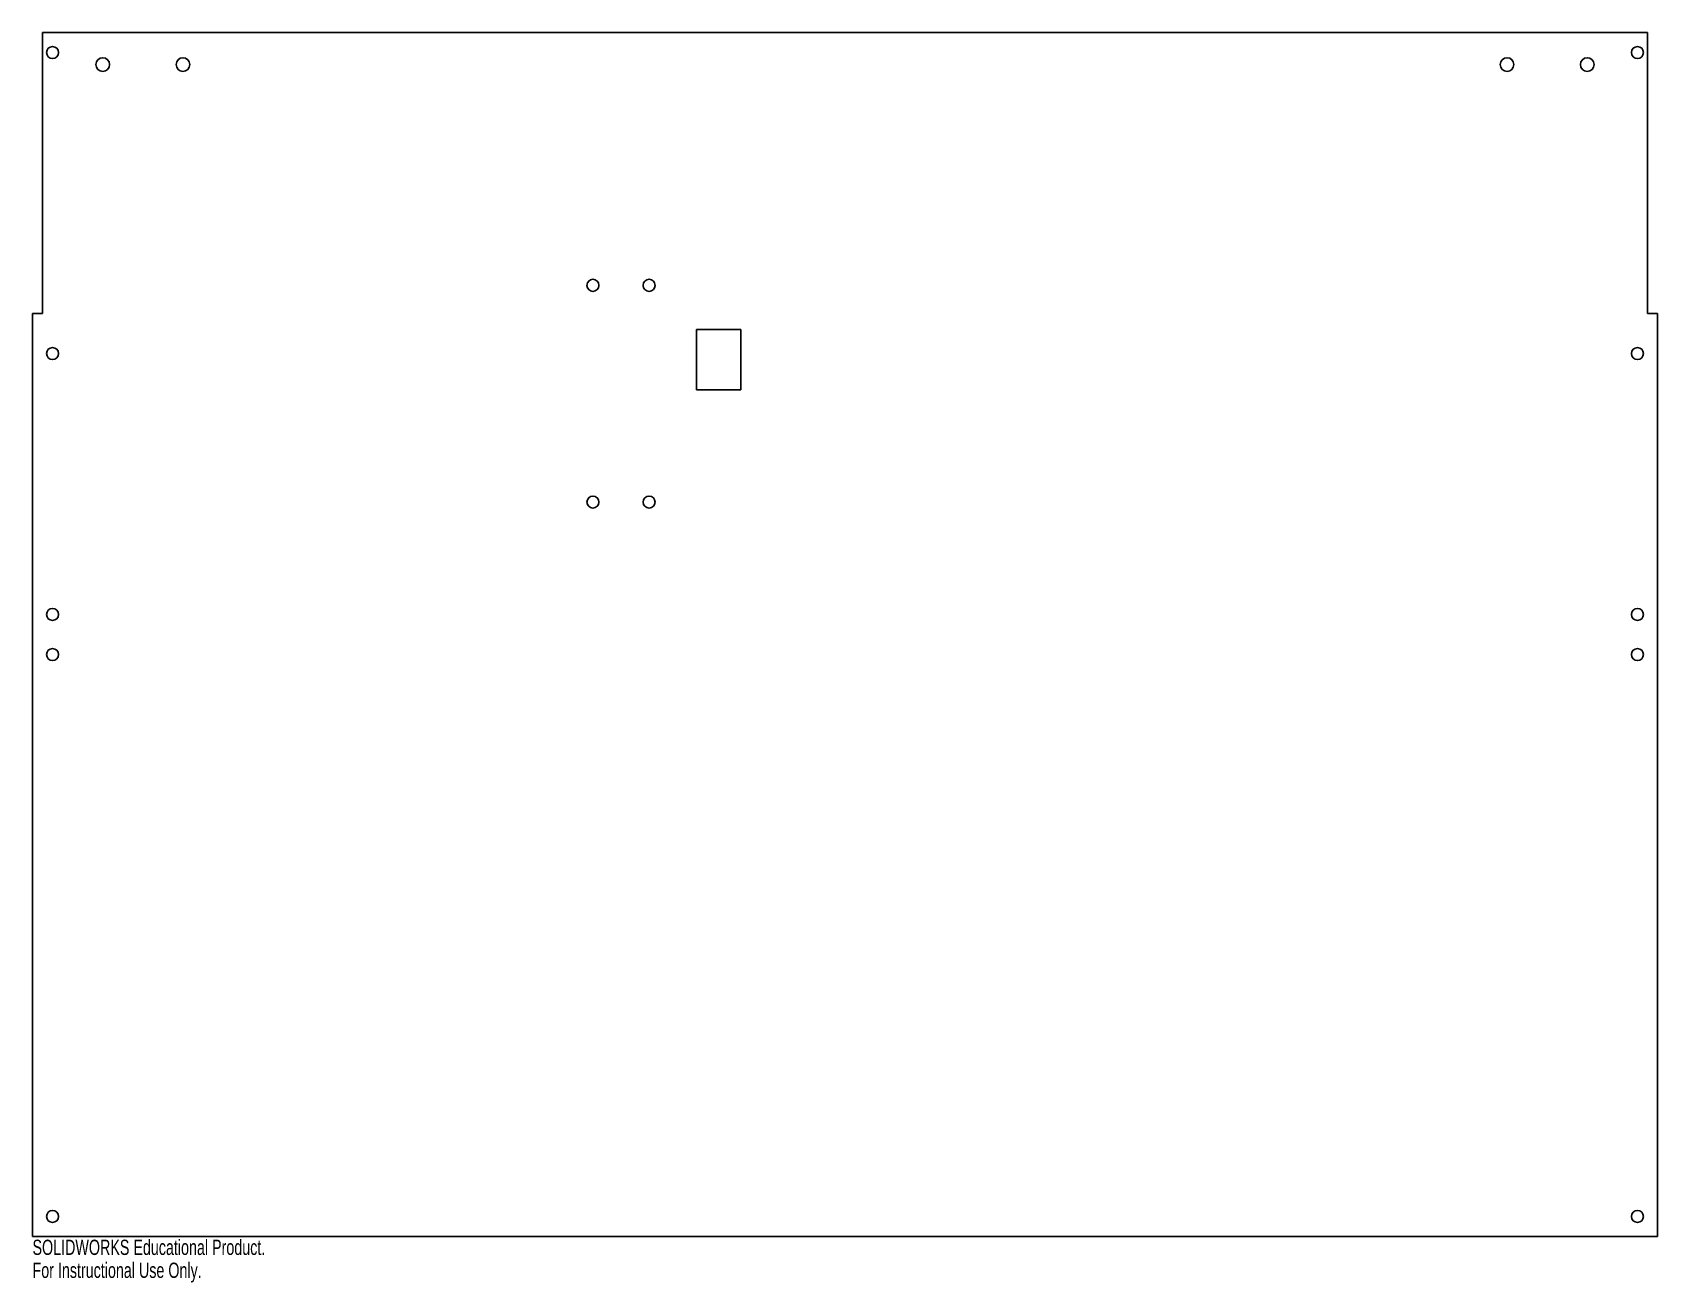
# Model space of a CAD drawing. Header units: inches. Extents: x -10.1 to 10.1, y -8.1 to 7.5.
import ezdxf

# ---------------------------------------------------------------- set-up
doc = ezdxf.new("R2010")
doc.units = ezdxf.units.IN
doc.header["$MEASUREMENT"] = 0
doc.styles.add('SLDTEXTSTYLE0', font='TXT', dxfattribs={"width": 0.7})

msp = doc.modelspace()

# ---------------------------------------------------------------- linework, layer by layer
at = {"color": 7, "linetype": 'Continuous', "lineweight": 25}
for p, q in [((-10, 7.5), (-10, 4)), ((10, 7.5), (-10, 7.5)), ((10, 4), (10, 7.5)), ((-10.125, 4), (-10.125, -7.5)), ((-10, 4), (-10.125, 4)), ((10.125, 4), (10, 4)), ((10.125, -7.5), (10.125, 4)), ((-1.3, 3.8), (-1.85, 3.8)), ((-1.85, 3.8), (-1.85, 3.05)), ((-1.3, 3.05), (-1.3, 3.8)), ((-1.85, 3.05), (-1.3, 3.05)), ((-10.125, -7.5), (10.125, -7.5))]:
    msp.add_line(p, q, dxfattribs=at)
for centre, radius in [((-9.875, 7.25), 0.075), ((9.875, 7.25), 0.075), ((-9.25, 7.1), 0.085), ((-8.25, 7.1), 0.085), ((8.25, 7.1), 0.085), ((9.25, 7.1), 0.085), ((-3.141, 4.35), 0.075), ((-2.441, 4.35), 0.075), ((-9.875, 3.5), 0.075), ((9.875, 3.5), 0.075), ((-3.141, 1.65), 0.075), ((-2.441, 1.65), 0.075), ((-9.875, 0.25), 0.075), ((9.875, 0.25), 0.075), ((-9.875, -0.25), 0.075), ((9.875, -0.25), 0.075), ((-9.875, -7.25), 0.075), ((9.875, -7.25), 0.075)]:
    msp.add_circle(centre, radius, dxfattribs=at)

# ---------------------------------------------------------------- texts
at = {"color": 7, "linetype": 'Continuous', "char_height": 0.1903, "attachment_point": 1, "style": 'SLDTEXTSTYLE0'}
for s, insert in [('SOLIDWORKS Educational Product.', (-10.125, -7.54)), ('For Instructional Use Only.', (-10.125, -7.826))]:
    msp.add_mtext(s, dxfattribs=dict(at, insert=insert))

doc.saveas('drawing.dxf')
